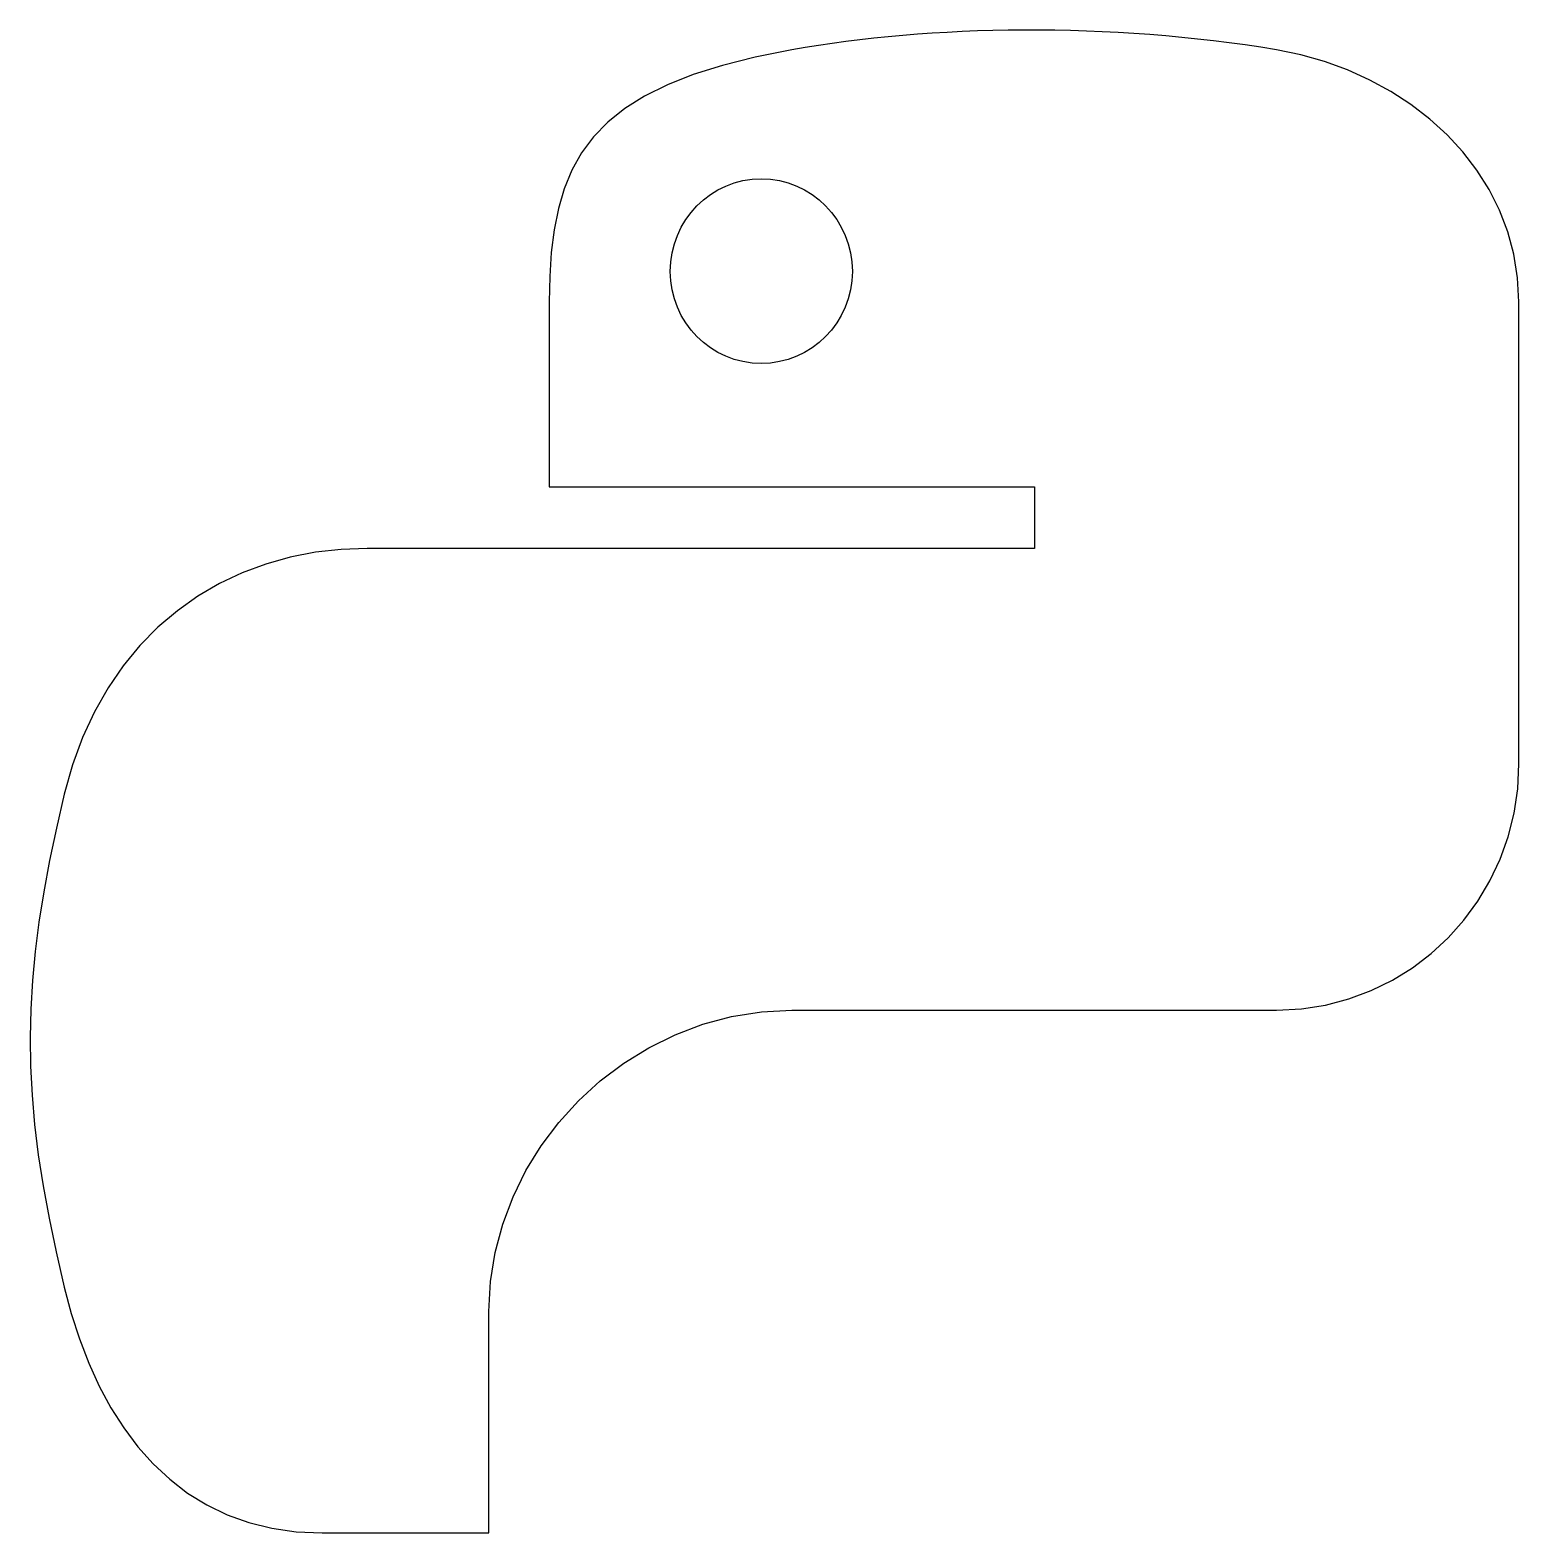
# Model space of a CAD drawing. Extents: x -13.3 to 9.9, y -7.6 to 15.9.
import ezdxf

# ---------------------------------------------------------------- set-up
doc = ezdxf.new("R2010")
doc.units = 0
doc.layers.get('0').update_dxf_attribs({"linetype": 'CONTINUOUS'})

msp = doc.modelspace()

# ---------------------------------------------------------------- linework, layer by layer
at = {"color": 7}
for points in [[(2.174877, 15.85908), (1.93303, 15.856738), (1.69268, 15.851983), (1.453959, 15.844845), (1.216999, 15.835362), (0.981932, 15.823566), (0.748891, 15.809485), (0.518006, 15.793159), (0.289411, 15.774614), (0.063237, 15.753888), (-0.160383, 15.731011), (-0.381319, 15.706014), (-0.599437, 15.678932), (-0.814606, 15.649797), (-1.026693, 15.618642), (-1.235567, 15.585499), (-1.441095, 15.550402), (-2.011285, 15.43699), (-2.523038, 15.308527), (-2.979341, 15.164454), (-3.383182, 15.004212), (-3.737549, 14.827244), (-4.045428, 14.632991), (-4.309807, 14.420894), (-4.533674, 14.190395), (-4.720015, 13.940936), (-4.871819, 13.671958), (-4.992072, 13.382904), (-5.083761, 13.073213), (-5.149876, 12.742329), (-5.193401, 12.389692), (-5.217325, 12.014745), (-5.224635, 11.616927), (-5.224635, 11.43668), (-5.224635, 11.256433), (-5.224635, 11.076186), (-5.224635, 10.895937), (-5.224635, 10.71569), (-5.224635, 10.535443), (-5.224635, 10.355196), (-5.224635, 10.174949), (-5.224635, 9.994702), (-5.224635, 9.814456), (-5.224635, 9.634209), (-5.224635, 9.453959), (-5.224635, 9.273712), (-5.224635, 9.093465), (-5.224635, 8.913218), (-5.224635, 8.732969), (-4.751692, 8.732969), (-4.278749, 8.732969), (-3.805806, 8.732969), (-3.332864, 8.732969), (-2.859921, 8.732969), (-2.386978, 8.732969), (-1.914036, 8.732969), (-1.441093, 8.732969), (-0.96815, 8.732969), (-0.495208, 8.732969), (-0.022265, 8.732969), (0.450678, 8.732969), (0.923621, 8.732969), (1.396563, 8.732969), (1.869506, 8.732969), (2.342449, 8.732969), (2.342449, 8.672886), (2.342449, 8.612804), (2.342449, 8.552722), (2.342449, 8.49264), (2.342449, 8.432557), (2.342449, 8.372475), (2.342449, 8.312393), (2.342449, 8.25231), (2.342449, 8.192228), (2.342449, 8.132146), (2.342449, 8.072064), (2.342449, 8.011978), (2.342449, 7.951896), (2.342449, 7.891814), (2.342449, 7.831732), (2.342449, 7.771649), (1.869506, 7.771649), (1.396563, 7.771649), (0.923621, 7.771649), (0.450678, 7.771649), (-0.022265, 7.771649), (-0.495208, 7.771649), (-0.96815, 7.771649), (-1.441093, 7.771649), (-1.914036, 7.771649), (-2.386978, 7.771649), (-2.859921, 7.771649), (-3.332864, 7.771649), (-3.805806, 7.771649), (-4.278749, 7.771649), (-4.751692, 7.771649), (-5.224635, 7.771649), (-5.402126, 7.771649), (-5.579617, 7.771649), (-5.757109, 7.771649), (-5.9346, 7.771649), (-6.112091, 7.771649), (-6.289582, 7.771649), (-6.467074, 7.771649), (-6.644565, 7.771649), (-6.822056, 7.771649), (-6.999548, 7.771649), (-7.177039, 7.771649), (-7.35453, 7.771649), (-7.532022, 7.771649), (-7.709513, 7.771649), (-7.887005, 7.771649), (-8.064496, 7.771649), (-8.473385, 7.756184), (-8.874326, 7.709933), (-9.265781, 7.633078), (-9.646211, 7.525811), (-10.01408, 7.388321), (-10.367848, 7.220794), (-10.705979, 7.023422), (-11.026935, 6.796391), (-11.329178, 6.539893), (-11.611169, 6.254115), (-11.87137, 5.939248), (-12.108245, 5.595479), (-12.320255, 5.223002), (-12.505862, 4.821998), (-12.66353, 4.392665), (-12.791719, 3.935182), (-12.914186, 3.406888), (-13.020957, 2.900629), (-13.111896, 2.413045), (-13.186866, 1.940777), (-13.245733, 1.480467), (-13.288361, 1.028748), (-13.314616, 0.582258), (-13.324361, 0.137637), (-13.317461, -0.308472), (-13.29378, -0.759437), (-13.253183, -1.218616), (-13.195535, -1.689371), (-13.1207, -2.175061), (-13.028543, -2.679051), (-12.918928, -3.204701), (-12.79172, -3.755373), (-12.682074, -4.167638), (-12.554681, -4.563412), (-12.409296, -4.941305), (-12.245673, -5.299919), (-12.063566, -5.637857), (-11.862728, -5.953732), (-11.642914, -6.246139), (-11.403878, -6.513692), (-11.145373, -6.754989), (-10.867153, -6.96864), (-10.568973, -7.153247), (-10.250586, -7.307419), (-9.911747, -7.429757), (-9.552209, -7.518868), (-9.171726, -7.573357), (-8.770053, -7.591843), (-8.607444, -7.591843), (-8.444836, -7.591843), (-8.282227, -7.591843), (-8.119619, -7.591843), (-7.95701, -7.591843), (-7.794402, -7.591843), (-7.631794, -7.591843), (-7.469185, -7.591843), (-7.306576, -7.591843), (-7.143968, -7.591843), (-6.981359, -7.591843), (-6.818751, -7.591843), (-6.656142, -7.591843), (-6.493534, -7.591843), (-6.330925, -7.591843), (-6.168317, -7.591843), (-6.168317, -7.375765), (-6.168317, -7.15969), (-6.168317, -6.943612), (-6.168317, -6.727537), (-6.168317, -6.511459), (-6.168317, -6.295384), (-6.168317, -6.079307), (-6.168317, -5.863232), (-6.168317, -5.647154), (-6.168317, -5.431079), (-6.168317, -5.215001), (-6.168317, -4.998926), (-6.168317, -4.782848), (-6.168317, -4.566773), (-6.168317, -4.350695), (-6.168317, -4.13462), (-6.143422, -3.670229), (-6.070449, -3.215538), (-5.951972, -2.773341), (-5.790562, -2.346435), (-5.588791, -1.937614), (-5.349231, -1.549674), (-5.074455, -1.185412), (-4.767034, -0.847623), (-4.429541, -0.539104), (-4.064546, -0.26265), (-3.674622, -0.021057), (-3.262342, 0.18288), (-2.830278, 0.346366), (-2.381001, 0.466601), (-1.917082, 0.540794), (-1.441096, 0.566138), (-0.968704, 0.566138), (-0.496313, 0.566138), (-0.023921, 0.566138), (0.44847, 0.566138), (0.920862, 0.566138), (1.393253, 0.566138), (1.865645, 0.566138), (2.338036, 0.566138), (2.810428, 0.566138), (3.28282, 0.566138), (3.755211, 0.566138), (4.227603, 0.566138), (4.699994, 0.566138), (5.172385, 0.566138), (5.644777, 0.566138), (6.117168, 0.566138), (6.50638, 0.586119), (6.883807, 0.644711), (7.247611, 0.739944), (7.595952, 0.869837), (7.926992, 1.032414), (8.238894, 1.225691), (8.529816, 1.44769), (8.797922, 1.696426), (9.041372, 1.969928), (9.258328, 2.266211), (9.44695, 2.583293), (9.6054, 2.919197), (9.73184, 3.271943), (9.824431, 3.639549), (9.881334, 4.020038), (9.900711, 4.411424), (9.900711, 4.861769), (9.900711, 5.312111), (9.900711, 5.762453), (9.900711, 6.212795), (9.900711, 6.66314), (9.900711, 7.113482), (9.900711, 7.563824), (9.900711, 8.014166), (9.900711, 8.46451), (9.900711, 8.914852), (9.900711, 9.365197), (9.900711, 9.815539), (9.900711, 10.265884), (9.900711, 10.716226), (9.900711, 11.166568), (9.900711, 11.61691), (9.880781, 11.995274), (9.822363, 12.360671), (9.72752, 12.712094), (9.598309, 13.048535), (9.436793, 13.368985), (9.245032, 13.672438), (9.025084, 13.957886), (8.779012, 14.22432), (8.508875, 14.470734), (8.216733, 14.696119), (7.904648, 14.899467), (7.574678, 15.07977), (7.228886, 15.236022), (6.86933, 15.367213), (6.498071, 15.472336), (6.117169, 15.550383), (5.872888, 15.589575), (5.627615, 15.62602), (5.381501, 15.659738), (5.134699, 15.690748), (4.887362, 15.719071), (4.639641, 15.744728), (4.39169, 15.767738), (4.14366, 15.788123), (3.895704, 15.8059), (3.647973, 15.821092), (3.400622, 15.833719), (3.153802, 15.843799), (2.907665, 15.851352), (2.662363, 15.856401), (2.41805, 15.858969), (2.174878, 15.859071), (2.174877, 15.85908)], [(-1.917345, 13.539565), (-1.77259, 13.532083), (-1.63192, 13.510129), (-1.496059, 13.474436), (-1.365732, 13.425735), (-1.241664, 13.364758), (-1.124582, 13.292236), (-1.015208, 13.208903), (-0.91427, 13.115491), (-0.82249, 13.01273), (-0.740596, 12.901355), (-0.669312, 12.782095), (-0.609362, 12.655685), (-0.561473, 12.522856), (-0.526368, 12.384339), (-0.504774, 12.24087), (-0.497415, 12.093174), (-0.504774, 11.946043), (-0.526368, 11.803199), (-0.561473, 11.665356), (-0.609362, 11.533234), (-0.669312, 11.407549), (-0.740597, 11.289024), (-0.822491, 11.178379), (-0.91427, 11.076328), (-1.015209, 10.983589), (-1.124582, 10.900887), (-1.241665, 10.828932), (-1.365732, 10.768451), (-1.496059, 10.72016), (-1.63192, 10.684775), (-1.77259, 10.663016), (-1.917345, 10.655594), (-2.062562, 10.663016), (-2.203575, 10.684775), (-2.339672, 10.72016), (-2.470141, 10.768451), (-2.594268, 10.828932), (-2.71134, 10.900884), (-2.820646, 10.983589), (-2.921472, 11.076328), (-3.013104, 11.178379), (-3.094833, 11.289027), (-3.165943, 11.407549), (-3.225722, 11.533234), (-3.273457, 11.665356), (-3.308437, 11.803199), (-3.329948, 11.946046), (-3.337277, 12.093174), (-3.329948, 12.24087), (-3.308437, 12.38434), (-3.273457, 12.522856), (-3.225722, 12.655685), (-3.165943, 12.782095), (-3.094833, 12.901354), (-3.013105, 13.01273), (-2.921471, 13.11549), (-2.820646, 13.208903), (-2.71134, 13.292236), (-2.594267, 13.364758), (-2.47014, 13.425735), (-2.339672, 13.474436), (-2.203575, 13.510129), (-2.062561, 13.532083), (-1.917345, 13.539565)]]:
    msp.add_lwpolyline(points, dxfattribs=at)

doc.saveas('drawing.dxf')
